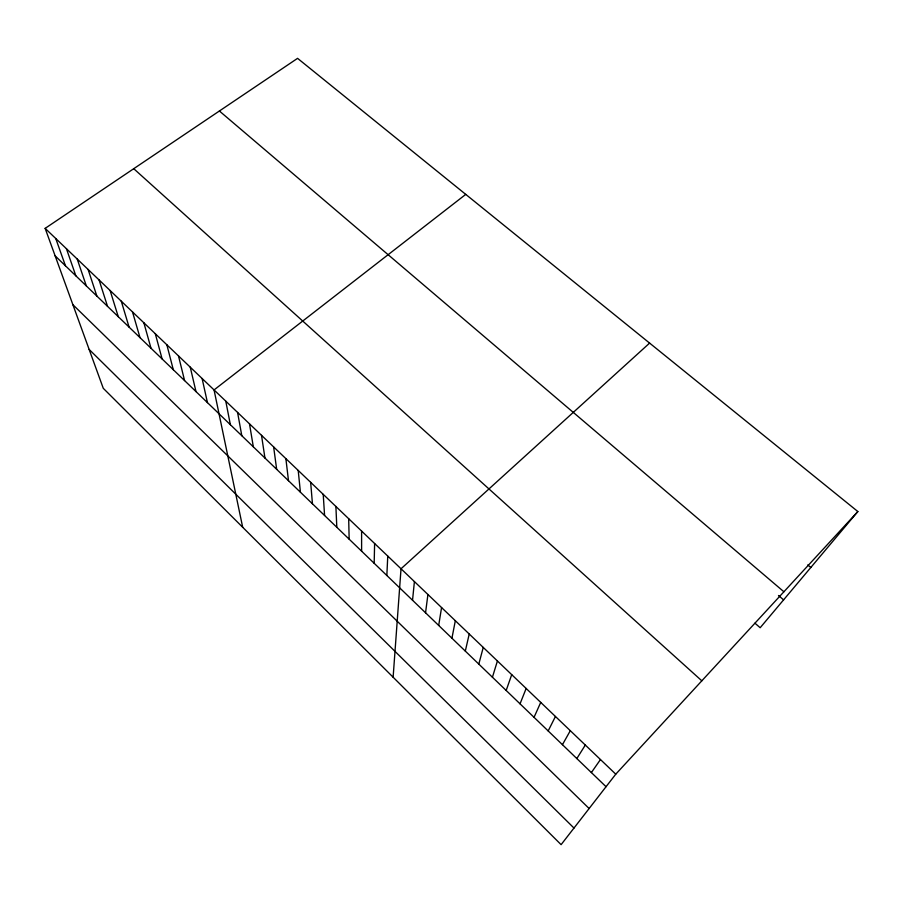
<?xml version="1.0" encoding="UTF-8"?>
<svg xmlns="http://www.w3.org/2000/svg" width="903" height="903" viewBox="0 0 903 903"><rect width="100%" height="100%" fill="white"/><g stroke="black" fill="none" stroke-linecap="round" stroke-linejoin="round"><path stroke-width="1.35" d="M374.181 563.28L374.61 543.516M386.845 575.493L387.759 556.09M393.121 677.227L401.022 568.777L649.607 343.095M412.536 600.247L414.409 581.577M425.55 612.787L427.92 594.501M438.689 625.44L441.567 607.55M451.94 638.207L455.326 620.722M465.316 651.097L469.221 634.008M478.804 664.1L483.252 647.428M492.428 677.227L497.418 660.973M506.177 690.468L511.719 674.654M520.049 703.832L526.156 688.458M534.045 717.321L540.728 702.399M548.177 730.945L555.447 716.474M562.445 744.682L570.301 730.696M576.836 758.565L585.313 745.043M591.375 772.573L600.461 759.547M857.85 511.538L615.767 774.176L561.102 844.655L103.269 388.301L45.15 228.369L297.572 58.345L857.85 511.538L760.168 627.732L754.942 623.183M465.756 194.382L214.056 389.938L242.681 527.273M807.779 564.939L810.815 567.49M219.395 111.001L783.906 591.77M778.488 595.495L783.601 599.863M133.734 168.692L701.823 680.817M45.15 228.369L615.767 774.176M55.139 255.865L606.048 786.705M72.883 304.695L589.128 808.524M89.149 349.438L573.981 828.051M55.749 238.505L65.445 265.798M66.438 248.731L75.841 275.81M77.218 259.048L86.316 285.901M88.099 269.444L96.869 296.071M99.059 279.93L107.525 306.331M110.121 290.506L118.259 316.682M121.273 301.184L129.084 327.112M132.515 311.941L139.999 337.632M143.87 322.789L151.004 348.242M155.316 333.738L162.1 358.931M166.852 344.788L173.297 369.722M178.501 355.929L184.584 380.592M190.251 367.16L195.974 391.563M202.103 378.504L207.453 402.625M225.773 401.135L230.367 424.703M237.579 412.434L241.801 435.72M249.499 423.834L253.325 446.827M261.509 435.325L264.951 458.024M273.632 446.917L276.668 469.323M285.867 458.622L288.497 480.723M298.204 470.429L300.417 492.214M310.655 482.337L312.449 503.795M323.218 494.347L324.583 515.489M335.893 506.47L336.819 527.284M348.682 518.706L349.156 539.17M361.595 531.054L361.618 551.18"/></g></svg>
